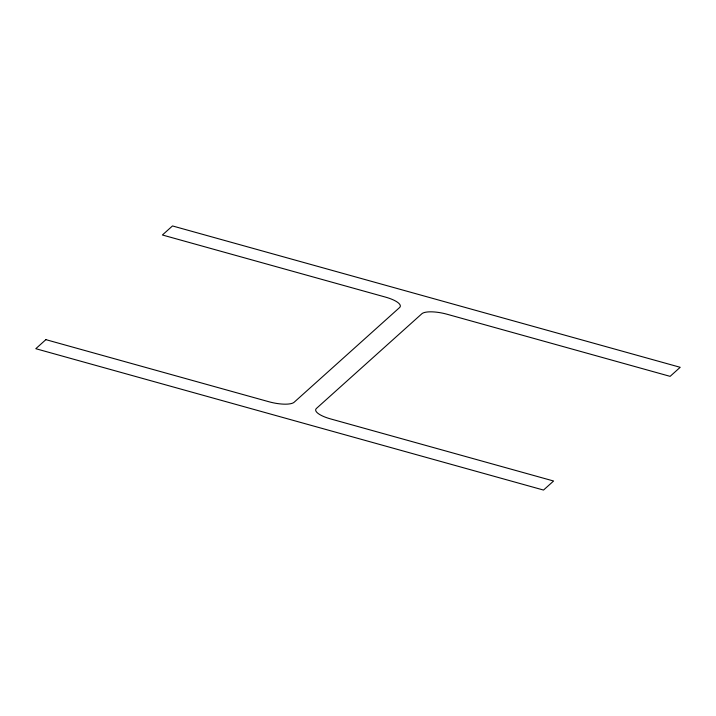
<?xml version="1.0" encoding="UTF-8"?>
<svg xmlns="http://www.w3.org/2000/svg" width="716" height="716" viewBox="0 0 716 716"><rect width="100%" height="100%" fill="white"/><g stroke="black" fill="none" stroke-linecap="round" stroke-linejoin="round"><path stroke-width="1.07" d="M45.878 339.644L35.8 348.701L543.516 490.057L553.593 481.009L330.532 418.896A20.827 6.158 11.9 0 1 316.427 408.442L421.849 313.76A20.827 6.158 11.9 0 1 447.053 314.243L670.122 376.356L680.2 367.299L172.484 225.943L162.407 234.991L385.468 297.104A20.827 6.158 11.9 0 1 399.573 307.558L294.151 402.24A20.827 6.158 11.9 0 1 268.947 401.757L45.878 339.644"/></g></svg>
